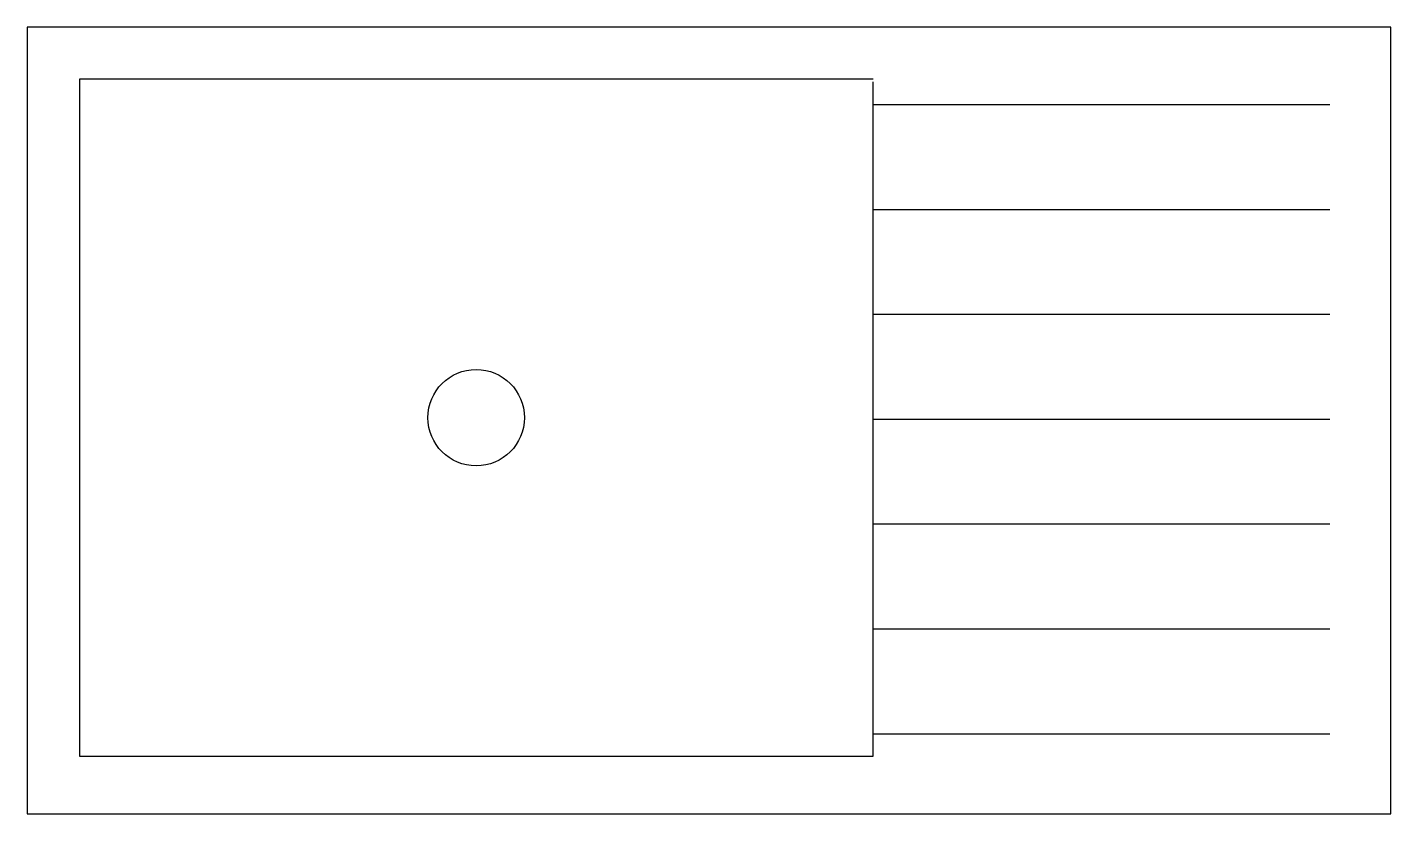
# Model space of a CAD drawing. Extents: x 0 to 1301, y -750 to 0.
import ezdxf

# ---------------------------------------------------------------- set-up
doc = ezdxf.new("R2010")
doc.units = 0
doc.header["$LTSCALE"] = 800
doc.header["$MEASUREMENT"] = 0
doc.layers.get('0').update_dxf_attribs({"linetype": 'CONTINUOUS'})

msp = doc.modelspace()

# ---------------------------------------------------------------- linework, layer by layer
msp.add_lwpolyline([(1301, 0), (0, 0), (0, -750), (1301, -750)], close=True)
for points in [[(807, -49.4), (49.7, -49.4), (49.7, -695.2), (807, -695.2), (807, -52.1)], [(807, -73.7), (1242.9, -73.7)], [(807, -173.7), (1242.9, -173.7)], [(807, -273.7), (1242.9, -273.7)], [(807, -373.7), (1242.9, -373.7)], [(807, -473.7), (1242.9, -473.7)], [(807, -573.7), (1242.9, -573.7)], [(807, -673.7), (1242.9, -673.7)]]:
    msp.add_lwpolyline(points)
msp.add_circle((428.3, -372.3), 46)

doc.saveas('drawing.dxf')
